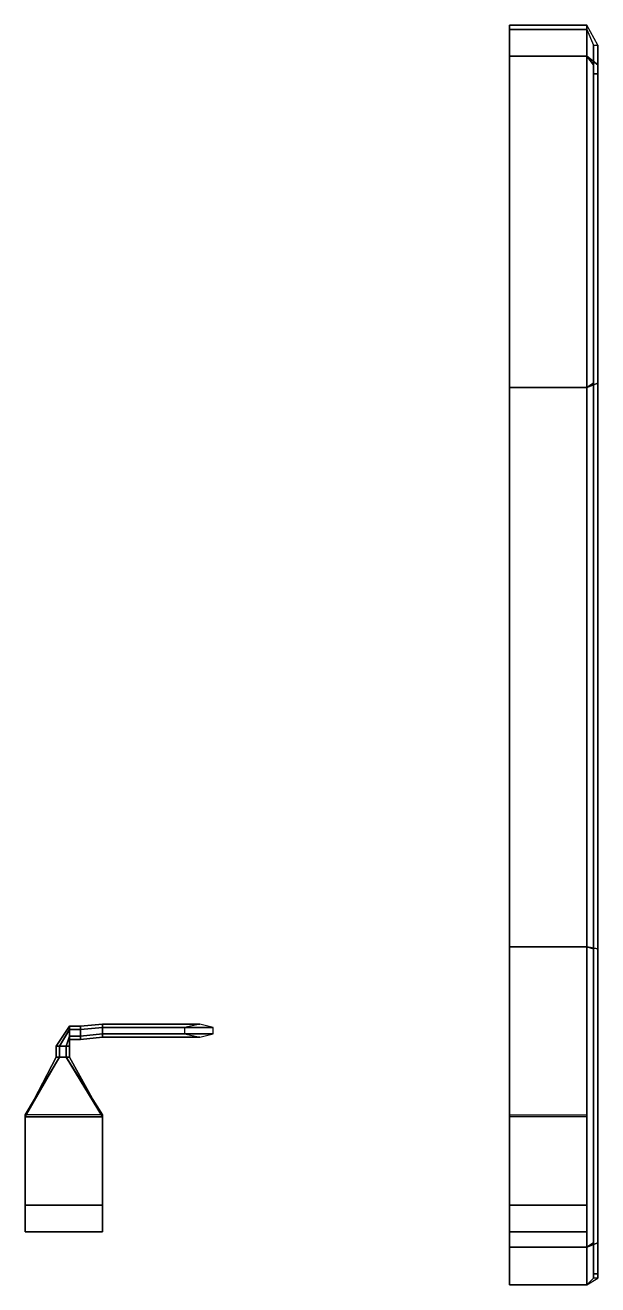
# Model space of a CAD drawing. Extents: x -1.27 to 1.32, y -2.85 to 2.85.
import ezdxf

# ---------------------------------------------------------------- set-up
doc = ezdxf.new("R2010")
doc.units = 0
doc.layers.add('MUDGUARDS', color=6, linetype='CONTINUOUS')

msp = doc.modelspace()

# ---------------------------------------------------------------- linework, layer by layer
at = {"layer": 'MUDGUARDS'}
for points in [[(0.92, 2.85, 0.73), (0.92, 2.71, 1.03), (1.27, 2.71, 1.03), (1.27, 2.85, 0.73)], [(1.27, 2.85, 0.73), (1.27, 2.83, 0.73), (0.92, 2.83, 0.73), (0.92, 2.85, 0.73)], [(0.92, 2.85, 0.73), (0.92, 2.71, 1.03), (0.92, 2.51, 0.82), (0.92, 2.46, 0.58)], [(0.92, 2.46, 0.58), (0.92, 2.51, 0.82), (0.92, 2.71, 1.03), (0.92, 2.85, 0.73)], [(1.27, 2.85, 0.73), (1.27, 2.71, 1.03), (1.32, 2.67, 0.99), (1.32, 2.76, 0.69)], [(1.27, 2.83, 0.73), (1.27, 2.71, 1.01), (0.92, 2.71, 1.01), (0.92, 2.83, 0.73)], [(1.3, 2.76, 0.69), (1.3, 2.67, 0.99), (1.27, 2.71, 1.01), (1.27, 2.83, 0.73)], [(1.32, 2.63, 0.62), (1.3, 2.63, 0.62), (1.3, 2.76, 0.69), (1.32, 2.76, 0.69)], [(1.3, 2.76, 0.69), (1.3, 2.63, 0.62), (1.3, 1.23, 1.13), (1.3, 2.67, 0.99)], [(1.32, 2.67, 0.99), (1.32, 1.23, 1.13), (1.32, 2.63, 0.62), (1.32, 2.76, 0.69)], [(0.92, 2.71, 1.03), (0.92, 1.21, 1.18), (1.27, 1.21, 1.18), (1.27, 2.71, 1.03)], [(1.27, 2.71, 1.01), (1.27, 1.21, 1.16), (0.92, 1.21, 1.16), (0.92, 2.71, 1.01)], [(0.92, 2.71, 1.03), (0.92, 2.07, 1.08), (0.92, 2.07, 1.08), (0.92, 2.51, 0.82)], [(0.92, 2.51, 0.82), (0.92, 2.07, 1.08), (0.92, 2.07, 1.08), (0.92, 2.71, 1.03)], [(0.92, 2.07, 1.08), (0.92, 2.71, 1.03), (0.92, 1.2223, 1.1788), (0.92, 1.27, 1.08)], [(0.92, 1.27, 1.08), (0.92, 1.2223, 1.1788), (0.92, 2.71, 1.03), (0.92, 2.07, 1.08)], [(1.3, 2.67, 0.99), (1.3, 1.23, 1.13), (1.27, 1.21, 1.16), (1.27, 2.71, 1.01)], [(1.27, 2.71, 1.03), (1.27, 1.21, 1.18), (1.32, 1.23, 1.13), (1.32, 2.67, 0.99)], [(1.3, 2.63, 0.62), (1.3, -2.8, 0.62), (1.3, -1.33, 1.13), (1.3, 1.23, 1.13)], [(1.32, -2.8, 0.62), (1.3, -2.8, 0.62), (1.3, 2.63, 0.62), (1.32, 2.63, 0.62)], [(1.32, 1.23, 1.13), (1.32, -1.33, 1.13), (1.32, -2.8, 0.62), (1.32, 2.63, 0.62)], [(0.92, 1.21, 1.18), (0.92, -1.32, 1.18), (1.27, -1.32, 1.18), (1.27, 1.21, 1.18)], [(1.27, 1.21, 1.16), (1.27, -1.32, 1.16), (0.92, -1.32, 1.16), (0.92, 1.21, 1.16)], [(1.3, 1.23, 1.13), (1.3, -1.33, 1.13), (1.27, -1.32, 1.16), (1.27, 1.21, 1.16)], [(1.27, 1.21, 1.18), (1.27, -1.32, 1.18), (1.32, -1.33, 1.13), (1.32, 1.23, 1.13)], [(0.92, -0.48, 1.14), (0.92, -0.48, 1.18), (0.92, -1.32, 1.18), (0.92, -1.579, 1.14)], [(0.92, -1.579, 1.14), (0.92, -1.32, 1.18), (0.92, -0.48, 1.18), (0.92, -0.48, 1.14)], [(1.27, -1.32, 1.16), (1.27, -2.68, 0.95), (0.92, -2.68, 0.95), (0.92, -1.32, 1.16)], [(0.92, -1.32, 1.18), (0.92, -2.0802, 1.0626), (1.27, -2.0802, 1.0626), (1.27, -1.32, 1.18)], [(1.27, -1.32, 1.18), (1.27, -2.68, 0.97), (1.32, -2.66, 0.91), (1.32, -1.33, 1.13)], [(1.3, -1.33, 1.13), (1.3, -2.66, 0.91), (1.27, -2.68, 0.95), (1.27, -1.32, 1.16)], [(1.3, -2.8, 0.62), (1.3, -2.82, 0.65), (1.3, -2.66, 0.91), (1.3, -1.33, 1.13)], [(1.32, -1.33, 1.13), (1.32, -2.66, 0.91), (1.32, -2.82, 0.65), (1.32, -2.8, 0.62)], [(-1.07, -1.695, 1.176), (-1.07, -1.68, 1.15), (-1.13, -1.77, 1.15), (-1.115, -1.77, 1.176)], [(-1.07, -1.68, 1.15), (-1.07, -1.695, 1.124), (-1.115, -1.77, 1.124), (-1.13, -1.77, 1.15)], [(-1.07, -1.725, 1.176), (-1.07, -1.695, 1.176), (-1.115, -1.77, 1.176), (-1.085, -1.77, 1.176)], [(-1.07, -1.695, 1.124), (-1.07, -1.725, 1.124), (-1.085, -1.77, 1.124), (-1.115, -1.77, 1.124)], [(-1.07, -1.68, 1.15), (-1.07, -1.695, 1.176), (-1.02, -1.695, 1.176), (-1.02, -1.68, 1.15)], [(-1.07, -1.695, 1.124), (-1.07, -1.68, 1.15), (-1.02, -1.68, 1.15), (-1.02, -1.695, 1.124)], [(-1.07, -1.695, 1.176), (-1.07, -1.725, 1.176), (-1.02, -1.725, 1.176), (-1.02, -1.695, 1.176)], [(-1.07, -1.725, 1.124), (-1.07, -1.695, 1.124), (-1.02, -1.695, 1.124), (-1.02, -1.725, 1.124)], [(-1.02, -1.68, 1.15), (-1.02, -1.695, 1.176), (-0.92, -1.685, 1.266), (-0.92, -1.67, 1.24)], [(-1.02, -1.695, 1.124), (-1.02, -1.68, 1.15), (-0.92, -1.67, 1.24), (-0.92, -1.685, 1.214)], [(-1.02, -1.695, 1.176), (-1.02, -1.725, 1.176), (-0.92, -1.715, 1.266), (-0.92, -1.685, 1.266)], [(-1.02, -1.725, 1.124), (-1.02, -1.695, 1.124), (-0.92, -1.685, 1.214), (-0.92, -1.715, 1.214)], [(-0.42, -1.685, 1.266), (-0.48, -1.67, 1.24), (-0.92, -1.67, 1.24), (-0.92, -1.685, 1.266)], [(-0.48, -1.67, 1.24), (-0.55, -1.685, 1.214), (-0.92, -1.685, 1.214), (-0.92, -1.67, 1.24)], [(-0.42, -1.715, 1.266), (-0.42, -1.685, 1.266), (-0.92, -1.685, 1.266), (-0.92, -1.715, 1.266)], [(-0.55, -1.685, 1.214), (-0.55, -1.715, 1.214), (-0.92, -1.715, 1.214), (-0.92, -1.685, 1.214)], [(-1.07, -1.74, 1.15), (-1.07, -1.725, 1.176), (-1.085, -1.77, 1.176), (-1.07, -1.77, 1.15)], [(-1.07, -1.725, 1.124), (-1.07, -1.74, 1.15), (-1.07, -1.77, 1.15), (-1.085, -1.77, 1.124)], [(-1.07, -1.725, 1.176), (-1.07, -1.74, 1.15), (-1.02, -1.74, 1.15), (-1.02, -1.725, 1.176)], [(-1.07, -1.74, 1.15), (-1.07, -1.725, 1.124), (-1.02, -1.725, 1.124), (-1.02, -1.74, 1.15)], [(-1.02, -1.725, 1.176), (-1.02, -1.74, 1.15), (-0.92, -1.73, 1.24), (-0.92, -1.715, 1.266)], [(-1.02, -1.74, 1.15), (-1.02, -1.725, 1.124), (-0.92, -1.715, 1.214), (-0.92, -1.73, 1.24)], [(-0.48, -1.73, 1.24), (-0.42, -1.715, 1.266), (-0.92, -1.715, 1.266), (-0.92, -1.73, 1.24)], [(-0.55, -1.715, 1.214), (-0.48, -1.73, 1.24), (-0.92, -1.73, 1.24), (-0.92, -1.715, 1.214)], [(-1.085, -1.82, 1.176), (-1.115, -1.82, 1.176), (-1.27, -2.09, 1.21), (-0.92, -2.09, 1.21)], [(-1.115, -1.82, 1.176), (-1.13, -1.82, 1.15), (-1.27, -2.09, 1.21)], [(-1.13, -1.82, 1.15), (-1.115, -1.82, 1.124), (-1.27, -2.0802, 1.0626), (-1.27, -2.09, 1.21)], [(-1.115, -1.82, 1.124), (-1.085, -1.82, 1.124), (-0.92, -2.0802, 1.0626), (-1.27, -2.0802, 1.0626)], [(-1.115, -1.77, 1.176), (-1.13, -1.77, 1.15), (-1.13, -1.82, 1.15), (-1.115, -1.82, 1.176)], [(-1.13, -1.77, 1.15), (-1.115, -1.77, 1.124), (-1.115, -1.82, 1.124), (-1.13, -1.82, 1.15)], [(-1.085, -1.77, 1.176), (-1.115, -1.77, 1.176), (-1.115, -1.82, 1.176), (-1.085, -1.82, 1.176)], [(-1.115, -1.77, 1.124), (-1.085, -1.77, 1.124), (-1.085, -1.82, 1.124), (-1.115, -1.82, 1.124)], [(-1.07, -1.77, 1.15), (-1.085, -1.77, 1.176), (-1.085, -1.82, 1.176), (-1.07, -1.82, 1.15)], [(-1.085, -1.77, 1.124), (-1.07, -1.77, 1.15), (-1.07, -1.82, 1.15), (-1.085, -1.82, 1.124)], [(-1.07, -1.82, 1.15), (-1.085, -1.82, 1.176), (-0.92, -2.09, 1.21)], [(-1.085, -1.82, 1.124), (-1.07, -1.82, 1.15), (-0.92, -2.09, 1.21), (-0.92, -2.0802, 1.0626)], [(-1.27, -2.0802, 1.0626), (-1.27, -2.49, 1.05), (-1.27, -2.49, 1.19), (-1.27, -2.09, 1.21)], [(-1.27, -2.61, 0.9808), (-1.27, -2.61, 0.9808), (-1.27, -2.49, 1.05), (-1.27, -2.0802, 1.0626)], [(-1.27, -2.09, 1.21), (-1.27, -2.49, 1.19), (-0.92, -2.49, 1.19), (-0.92, -2.09, 1.21)], [(-0.92, -2.49, 1.19), (-0.92, -2.49, 1.05), (-0.92, -2.0802, 1.0626), (-0.92, -2.09, 1.21)], [(-0.92, -2.49, 1.05), (-0.92, -2.61, 0.9808), (-0.92, -2.61, 0.9808), (-0.92, -2.0802, 1.0626)], [(0.92, -2.0802, 1.0626), (0.92, -2.49, 1.05), (0.92, -2.49, 1.19), (0.92, -2.09, 1.21)], [(0.92, -2.61, 0.9808), (0.92, -2.61, 0.9808), (0.92, -2.49, 1.05), (0.92, -2.0802, 1.0626)], [(0.92, -2.09, 1.21), (0.92, -2.49, 1.19), (1.27, -2.49, 1.19), (1.27, -2.09, 1.21)], [(1.27, -2.49, 1.19), (1.27, -2.49, 1.05), (1.27, -2.0802, 1.0626), (1.27, -2.09, 1.21)], [(1.27, -2.49, 1.05), (1.27, -2.61, 0.9808), (1.27, -2.61, 0.9808), (1.27, -2.0802, 1.0626)], [(0.92, -2.1373, 1.0538), (0.92, -2.68, 0.97), (0.92, -2.68, 0.97), (0.92, -2.7, 0.91)], [(0.92, -2.7, 0.91), (0.92, -2.68, 0.97), (0.92, -2.68, 0.97), (0.92, -2.1373, 1.0538)], [(-1.27, -2.49, 1.19), (-1.27, -2.49, 1.05), (-0.92, -2.49, 1.05), (-0.92, -2.49, 1.19)], [(-1.27, -2.49, 1.05), (-1.27, -2.61, 0.9808), (-1.27, -2.61, 1.05), (-1.27, -2.49, 1.05)], [(-1.27, -2.49, 1.05), (-1.27, -2.61, 1.05), (-0.92, -2.61, 1.05), (-0.92, -2.49, 1.05)], [(-0.92, -2.61, 1.05), (-0.92, -2.61, 0.9808), (-0.92, -2.49, 1.05)], [(0.92, -2.49, 1.19), (0.92, -2.49, 1.05), (1.27, -2.49, 1.05), (1.27, -2.49, 1.19)], [(0.92, -2.49, 1.05), (0.92, -2.61, 0.9808), (0.92, -2.61, 1.05), (0.92, -2.49, 1.05)], [(0.92, -2.49, 1.05), (0.92, -2.61, 1.05), (1.27, -2.61, 1.05), (1.27, -2.49, 1.05)], [(1.27, -2.61, 1.05), (1.27, -2.61, 0.9808), (1.27, -2.49, 1.05)], [(-1.27, -2.61, 1.05), (-1.27, -2.61, 0.9808), (-0.92, -2.61, 0.9808), (-0.92, -2.61, 1.05)], [(0.92, -2.61, 1.05), (0.92, -2.61, 0.9808), (1.27, -2.61, 0.9808), (1.27, -2.61, 1.05)], [(0.92, -2.61, 0.9808), (0.92, -2.68, 0.97), (1.27, -2.68, 0.97), (1.27, -2.61, 0.9808)], [(1.27, -2.68, 0.97), (1.27, -2.85, 0.75), (1.32, -2.82, 0.65), (1.32, -2.66, 0.91)], [(1.3, -2.66, 0.91), (1.3, -2.82, 0.65), (1.27, -2.85, 0.73), (1.27, -2.68, 0.95)], [(1.27, -2.68, 0.95), (1.27, -2.85, 0.73), (0.92, -2.85, 0.73), (0.92, -2.68, 0.95)], [(0.92, -2.68, 0.97), (0.92, -2.85, 0.75), (1.27, -2.85, 0.75), (1.27, -2.68, 0.97)], [(0.92, -2.85, 0.75), (0.92, -2.68, 0.97), (0.92, -2.68, 0.97), (0.92, -2.7, 0.91)], [(0.92, -2.7, 0.91), (0.92, -2.68, 0.97), (0.92, -2.68, 0.97), (0.92, -2.85, 0.75)], [(0.92, -2.7, 0.69), (0.92, -2.7, 0.91), (0.92, -2.7, 0.91), (0.92, -2.85, 0.75)], [(0.92, -2.85, 0.75), (0.92, -2.7, 0.91), (0.92, -2.7, 0.91), (0.92, -2.7, 0.69)], [(0.92, -2.8382, 0.7453), (0.92, -2.8382, 0.7453), (0.92, -2.85, 0.73), (0.92, -2.85, 0.75)], [(0.92, -2.85, 0.75), (0.92, -2.85, 0.73), (1.27, -2.85, 0.73), (1.27, -2.85, 0.75)], [(1.32, -2.82, 0.65), (1.3, -2.82, 0.65), (1.3, -2.8, 0.62), (1.32, -2.8, 0.62)]]:
    msp.add_3dface(points, dxfattribs=at)

doc.saveas('drawing.dxf')
